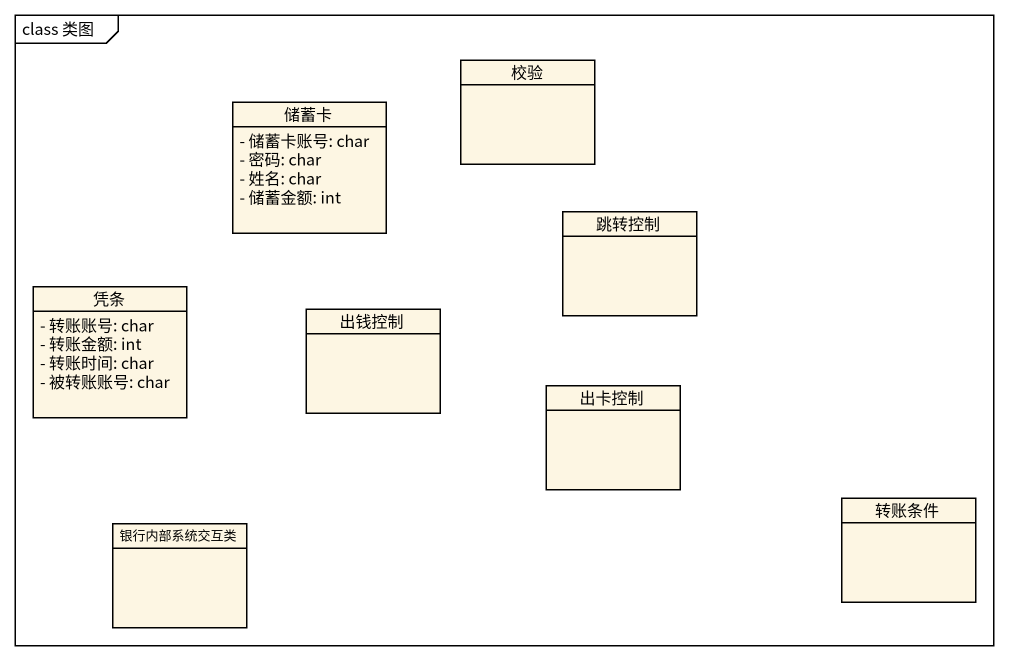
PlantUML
@startuml
mainframe class 类图
hide circle
hide empty members
skinparam classAttributeIconSize 0
class 校验
class 储蓄卡 {
  - 储蓄卡账号: char
  - 密码: char
  - 姓名: char
  - 储蓄金额: int
}
class 跳转控制
class 凭条 {
  - 转账账号: char
  - 转账金额: int
  - 转账时间: char
  - 被转账账号: char
}
class 出钱控制
class 出卡控制
class 银行内部系统交互类
class 转账条件
@enduml
